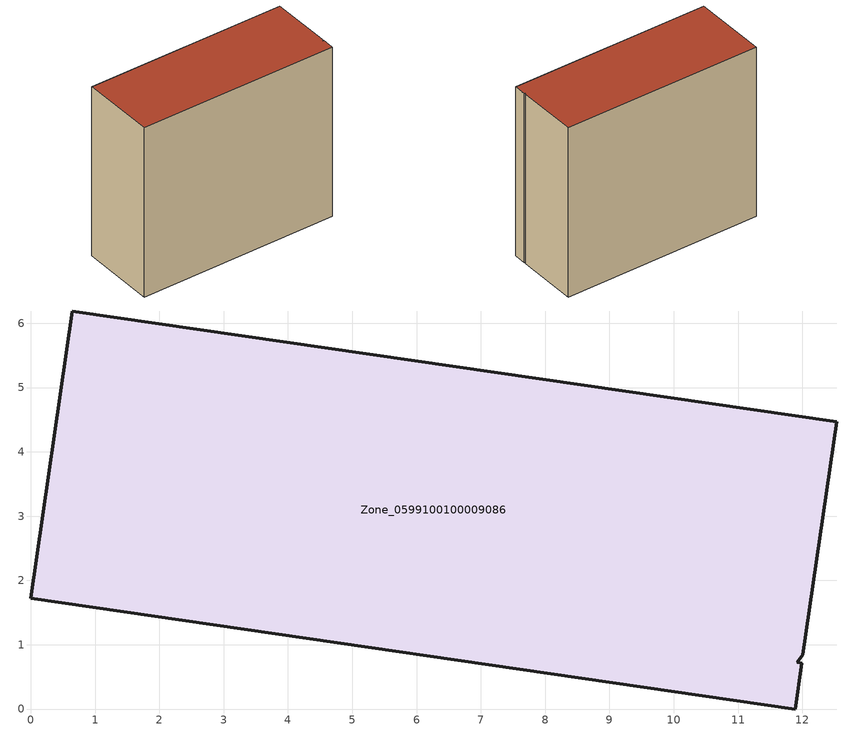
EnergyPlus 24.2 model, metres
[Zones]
Zone_0599100100009086
 floor ground (C_G): 0.65,6.19 12.53,4.47 12.01,0.85 11.92,0.73 11.99,0.71 11.89,0 0,1.72 z0
 wall outside (C_F): 12.53,4.47 0.65,6.19 0,1.72 11.89,0 11.99,0.71 11.92,0.73 12.01,0.85 12.53,4.47 z0:10.63
 roof outside (C_R): 11.89,0 11.99,0.71 11.92,0.73 12.01,0.85 12.53,4.47 0.65,6.19 0,1.72 z10.63
[BUILDING]
Pand.0599100100009086: North Axis=0; Terrain=City; Loads Convergence Tolerance Value=0.04; Temperature Convergence Tolerance Value=0.4; Solar Distribution=FullExterior; Maximum Number of Warmup Days=25; Minimum Number of Warmup Days=1
[Site:Location]
Rotterdam.The.Hague.AP_ZH_NLD Design_Conditions: Latitude=51.96; Longitude=4.45; Time Zone=1; Elevation=-4.5
[SITE:GROUNDTEMPERATURE:BUILDINGSURFACE]
18, 18, 18, 18, 18, 18, 18, 18, 18, 18, 18, 18
[MATERIAL] Thermal Absorptance=0.9; Solar Absorptance=0.7; Visible Absorptance=0.7
Name | Roughness | Thickness | Conductivity | Density | Specific Heat
G.TI.2015-2018 | MediumSmooth | 0.15 | 0.0428571 | 540 | 1210
F.TI.2015-2018 | Rough | 0.3 | 0.0666667 | 1920 | 840
R.TI.2015-2018 | MediumRough | 0.2 | 0.0333333 | 1500 | 1000
[CONSTRUCTION]
C_G: G.TI.2015-2018
C_F: F.TI.2015-2018
C_R: R.TI.2015-2018
[ZONE]
Zone_0599100100009086: Type=1; Multiplier=1; Ceiling Height=Autocalculate; Volume=Autocalculate; Floor Area=autocalculate; Part of Total Floor Area=Yes
[ZONEINFILTRATION:DESIGNFLOWRATE]
Infil_Zone_0599100100009086: Zone or ZoneList or Space or SpaceList=Zone_0599100100009086; Schedule=AlwaysOn; Design Flow Rate Calculation Method=Flow/Area; Flow Rate per Floor Area=0.0015; Constant Term Coefficient=1; Temperature Term Coefficient=0; Velocity Term Coefficient=0; Velocity Squared Term Coefficient=0
[HVACTEMPLATE:ZONE:IDEALLOADSAIRSYSTEM]
Zone_0599100100009086: Maximum Heating Supply Air Temperature=50; Minimum Cooling Supply Air Temperature=13; Maximum Heating Supply Air Humidity Ratio=0.0156; Minimum Cooling Supply Air Humidity Ratio=0.0077; Heating Limit=NoLimit; Cooling Limit=NoLimit; Dehumidification Control Type=ConstantSensibleHeatRatio; Cooling Sensible Heat Ratio=0.7; Dehumidification Setpoint=60; Humidification Control Type=None; Humidification Setpoint=30; Outdoor Air Method=None; Outdoor Air Flow Rate per Person=0.00944; Outdoor Air Flow Rate per Zone Floor Area=0; Outdoor Air Flow Rate per Zone=0; Demand Controlled Ventilation Type=None; Outdoor Air Economizer Type=NoEconomizer; Heat Recovery Type=None; Sensible Heat Recovery Effectiveness=0.7; Latent Heat Recovery Effectiveness=0.65
[ZONECONTROL:THERMOSTAT]
ThermostatControl_Zone_0599100100009086: Zone or ZoneList=Zone_0599100100009086; Control Type Schedule=DualSetpointControlType; Control 1=Thermostat_Zone_0599100100009086; Temperature Difference Between Cutout And Setpoint=0
[THERMOSTATSETPOINT:DUALSETPOINT]
Thermostat_Zone_0599100100009086: Heating Setpoint Temperature Schedule=HeatingSetpoint_Zone_0599100100009086; Cooling Setpoint Temperature Schedule=CoolingSetpoint_Zone_0599100100009086
[SCHEDULE:COMPACT]
HeatingSetpoint_Zone_0599100100009086: Through: 12/31, For: AllDays, Until: 24:00, 21
CoolingSetpoint_Zone_0599100100009086: Through: 12/31, For: AllDays, Until: 24:00, 24
DualSetpointControlType: Through: 12/31, For: AllDays, Until: 24:00, 4
AlwaysOn: Through: 12/31, For: AllDays, Until: 24:00, 1
